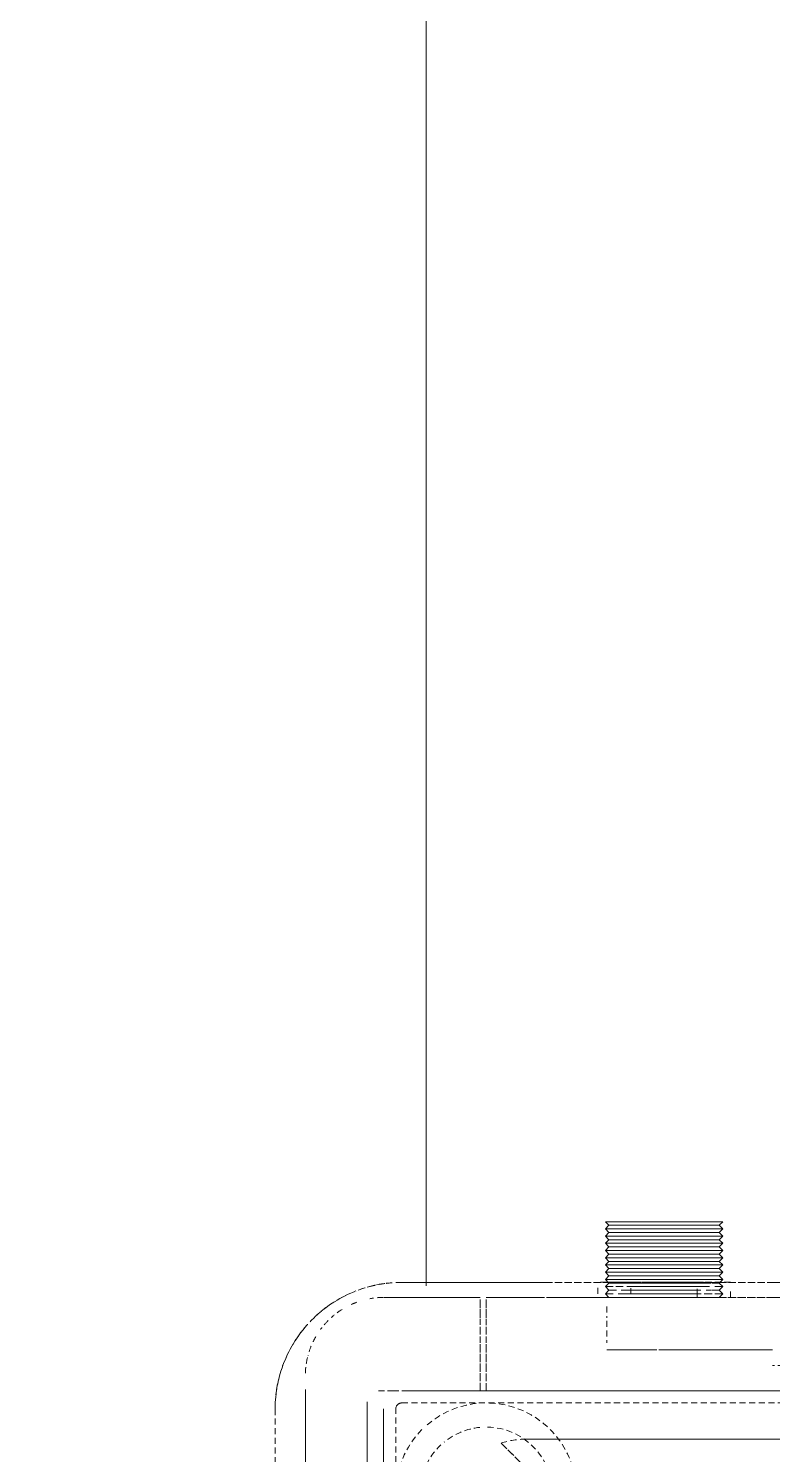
# Model space of a CAD drawing. Header units: millimetres. Extents: x -10915 to 62537, y -37640 to 44223.
# Drawn here: x 47036.6 to 47160, y 8825.9 to 9062.4 of the extents above; entities that cross this region are included whole.
import ezdxf

# ---------------------------------------------------------------- set-up
doc = ezdxf.new("R2010")
doc.units = ezdxf.units.MM
doc.linetypes.add('200_ШТРИХ_ш1п0_6_', pattern=[1.6, 1, -0.6])
doc.layers.add('Перекрытие штриховка', color=7, linetype='Continuous', lineweight=18)
doc.layers.add('Сантехника', color=7, linetype='Continuous', lineweight=18)

# ---------------------------------------------------------------- blocks, each defined once
blk = doc.blocks.new('Reece_Tap_Wolfen_Drinking-Fountain - 10 L_Stainless Steel-7189108-План полов 4-го этажа')
at = {"layer": 'Сантехника', "lineweight": 9}
for p, q in [((-100.23, 165.07), (-99.63, 164.47)), ((-90.5, 165.07), (-100.23, 165.07)), ((-99.63, 164.47), (-100.23, 163.87)), ((-100.23, 163.87), (-99.63, 163.27)), ((-90.5, 163.87), (-100.23, 163.87)), ((-99.63, 163.27), (-100.23, 162.68)), ((-90.5, 164.47), (-99.63, 164.47)), ((-90.5, 163.27), (-99.63, 163.27)), ((-98, 165.07), (-90.5, 165.07)), ((-90.5, 165.07), (-83, 165.07)), ((-80.77, 165.07), (-90.5, 165.07)), ((-81.37, 164.47), (-90.5, 164.47)), ((-80.77, 163.87), (-90.5, 163.87)), ((-81.37, 163.27), (-90.5, 163.27)), ((-81.37, 164.47), (-80.77, 165.07)), ((-80.77, 163.87), (-81.37, 164.47)), ((-81.37, 163.27), (-80.77, 163.87)), ((-80.77, 162.68), (-81.37, 163.27)), ((-100.23, 162.68), (-99.63, 162.08)), ((-90.5, 162.68), (-100.23, 162.68)), ((-99.63, 162.08), (-100.23, 161.48)), ((-100.23, 161.48), (-99.63, 160.88)), ((-90.5, 161.48), (-100.23, 161.48)), ((-99.63, 160.88), (-100.23, 160.28)), ((-90.5, 162.08), (-99.63, 162.08)), ((-90.5, 160.88), (-99.63, 160.88)), ((-80.77, 162.68), (-90.5, 162.68)), ((-81.37, 162.08), (-90.5, 162.08)), ((-80.77, 161.48), (-90.5, 161.48)), ((-81.37, 160.88), (-90.5, 160.88)), ((-81.37, 162.08), (-80.77, 162.68)), ((-80.77, 161.48), (-81.37, 162.08)), ((-81.37, 160.88), (-80.77, 161.48)), ((-80.77, 160.28), (-81.37, 160.88)), ((-100.23, 160.28), (-99.63, 159.68)), ((-90.5, 160.28), (-100.23, 160.28)), ((-99.63, 159.68), (-100.23, 159.08)), ((-100.23, 159.08), (-99.63, 158.49)), ((-90.5, 159.08), (-100.23, 159.08)), ((-99.63, 158.49), (-100.23, 157.89)), ((-90.5, 159.68), (-99.63, 159.68)), ((-90.5, 158.49), (-99.63, 158.49)), ((-80.77, 160.28), (-90.5, 160.28)), ((-81.37, 159.68), (-90.5, 159.68)), ((-80.77, 159.08), (-90.5, 159.08)), ((-81.37, 158.49), (-90.5, 158.49)), ((-81.37, 159.68), (-80.77, 160.28)), ((-80.77, 159.08), (-81.37, 159.68)), ((-81.37, 158.49), (-80.77, 159.08)), ((-80.77, 157.89), (-81.37, 158.49)), ((-100.23, 157.89), (-99.63, 157.29)), ((-90.5, 157.89), (-100.23, 157.89)), ((-99.63, 157.29), (-100.23, 156.69)), ((-100.23, 156.69), (-99.63, 156.09)), ((-90.5, 156.69), (-100.23, 156.69)), ((-90.5, 157.29), (-99.63, 157.29)), ((-80.77, 157.89), (-90.5, 157.89)), ((-81.37, 157.29), (-90.5, 157.29)), ((-80.77, 156.69), (-90.5, 156.69)), ((-81.37, 157.29), (-80.77, 157.89)), ((-80.77, 156.69), (-81.37, 157.29)), ((-81.37, 156.09), (-80.77, 156.69)), ((-99.63, 156.09), (-100.23, 155.49)), ((-100.23, 155.49), (-99.63, 154.89)), ((-90.5, 155.49), (-100.23, 155.49)), ((-90.5, 156.09), (-99.63, 156.09)), ((-81.37, 156.09), (-90.5, 156.09)), ((-80.77, 155.49), (-90.5, 155.49)), ((-80.77, 155.49), (-81.37, 156.09)), ((-81.37, 154.89), (-80.77, 155.49))]:
    blk.add_line(p, q, dxfattribs=at)
at = {"layer": 'Сантехника', "color": 251, "lineweight": 9, "true_color": 0x666666}
for p, q in [((-90.5, 165.07), (-97.53, 165.07)), ((-91.25, 163.87), (-97.53, 163.87)), ((-92.2, 164.47), (-97.42, 164.47)), ((-92.2, 163.27), (-97.42, 163.27)), ((-83.47, 165.07), (-90.5, 165.07)), ((-83.83, 164.47), (-90.5, 164.47)), ((-84.01, 163.87), (-90.5, 163.87)), ((-84.36, 163.27), (-90.5, 163.27)), ((-92.82, 162.68), (-97.53, 162.68)), ((-92.82, 161.48), (-97.53, 161.48)), ((-92.36, 162.08), (-97.42, 162.08)), ((-93.08, 160.88), (-97.42, 160.88)), ((-90.5, 161.48), (-92.73, 161.48)), ((-90.5, 162.08), (-92.2, 162.08)), ((-90.5, 160.88), (-92.2, 160.88)), ((-90.5, 162.68), (-91.99, 162.68)), ((-83.47, 162.68), (-90.5, 162.68)), ((-83.58, 162.08), (-90.5, 162.08)), ((-83.47, 161.48), (-90.5, 161.48)), ((-83.58, 160.88), (-90.5, 160.88)), ((-93.45, 160.28), (-97.53, 160.28)), ((-94.15, 159.08), (-97.53, 159.08)), ((-90.5, 159.68), (-97.42, 159.68)), ((-90.5, 158.49), (-97.42, 158.49)), ((-90.5, 160.28), (-92.82, 160.28)), ((-90.5, 159.08), (-92.82, 159.08)), ((-83.47, 160.28), (-90.5, 160.28)), ((-83.58, 159.68), (-90.5, 159.68)), ((-83.47, 159.08), (-90.5, 159.08)), ((-83.58, 158.49), (-90.5, 158.49)), ((-90.5, 157.89), (-97.53, 157.89)), ((-90.5, 156.69), (-97.53, 156.69)), ((-90.5, 157.29), (-97.42, 157.29)), ((-83.47, 157.89), (-90.5, 157.89)), ((-83.58, 157.29), (-90.5, 157.29)), ((-83.47, 156.69), (-90.5, 156.69)), ((-90.5, 155.49), (-97.53, 155.49)), ((-90.5, 156.09), (-97.42, 156.09)), ((-83.58, 156.09), (-90.5, 156.09)), ((-83.47, 155.49), (-90.5, 155.49))]:
    blk.add_line(p, q, dxfattribs=at)
at = {"layer": 'Сантехника', "linetype": '200_ШТРИХ_ш1п0_6_'}
for p, q in [((134, 155), (-134, 155)), ((-100.03, 155.05), (-101.5, 155.05)), ((-100.23, 155.05), (-98.93, 155.05)), ((-93.25, 155.05), (-96, 155.05)), ((-92.7, 155.05), (-88.3, 155.05)), ((-92.7, 155.05), (-88.3, 155.05)), ((-85, 155.05), (-87.75, 155.05)), ((-82.07, 155.05), (-80.77, 155.05)), ((-79.5, 155.05), (-80.98, 155.05)), ((-136.37, 137), (-134.51, 137)), ((-155, 134), (-155, -134))]:
    blk.add_line(p, q, dxfattribs=at)
at = {"layer": 'Сантехника', "color": 251, "linetype": '200_ШТРИХ_ш1п0_6_', "true_color": 0x666666}
for p, q in [((-110, 155), (-134, 155)), ((-110, 155), (-114, 155)), ((-110, 155), (-114, 155)), ((-110, 155), (110, 155)), ((110, 155), (-110, 155)), ((-95.26, 155.05), (-96, 155.05)), ((-85, 155.05), (-85.74, 155.05)), ((-121, 152.5), (-136.99, 152.5)), ((-121, 149.14), (-121, 152.17)), ((-120, 152.5), (-111.8, 152.5)), ((-120, 149.14), (-120, 152.15)), ((-121, 145), (-121, 148.94)), ((-120, 145), (-120, 148.93)), ((-121, 140.18), (-121, 144.77)), ((-120, 140.18), (-120, 144.75)), ((-121, 137), (-121, 139.93)), ((-120, 137), (-120, 139.91)), ((-149.99, 77.6), (-149.99, 137.24)), ((-139.73, 135.18), (-139.73, 77.53)), ((-137.85, 137), (-136.37, 137)), ((-134.51, 137), (-136.37, 137)), ((-134, 137), (-121, 137)), ((-120, 137), (-121, 137)), ((120, 137), (-120, 137)), ((-155, 134), (-155, 110)), ((-137, 134), (-137, 77.6)), ((-117.51, 128.34), (-113.17, 124)), ((-113.17, 124), (-117.51, 128.34)), ((91.41, 129), (-113.38, 129)), ((-113.38, 129), (91.41, 129))]:
    blk.add_line(p, q, dxfattribs=at)
at = {"layer": 'Сантехника', "color": 253, "linetype": '200_ШТРИХ_ш1п0_6_', "true_color": 0xa3a3a3}
for p, q in [((110, 155), (-110, 155)), ((-101.5, 154.08), (-101.5, 152.5)), ((-98.28, 155.05), (-100.03, 155.05)), ((-96, 155.05), (-100.03, 155.05)), ((-96, 154.04), (-96, 152.5)), ((-96, 154.04), (-96, 152.5)), ((-95.37, 155.05), (-90.5, 155.05)), ((-93.25, 155.05), (-95.26, 155.05)), ((-87.75, 155.05), (-93.25, 155.05)), ((-92.41, 155.05), (-90.5, 155.05)), ((-92.41, 155.05), (-90.5, 155.05)), ((-90.5, 155.05), (-85.64, 155.05)), ((-89.93, 155.05), (-89.4, 155.05)), ((-89.93, 155.05), (-89.4, 155.05)), ((-88.95, 155.05), (-88.3, 155.05)), ((-88.95, 155.05), (-88.3, 155.05)), ((-85.74, 155.05), (-87.75, 155.05)), ((-80.98, 155.05), (-85, 155.05)), ((-85, 152.5), (-85, 153.95)), ((-85, 152.5), (-85, 153.95)), ((-80.98, 155.05), (-82.72, 155.05)), ((-79.5, 152.5), (-79.5, 153.91)), ((-136.99, 152.5), (-121, 152.5)), ((-121, 152.17), (-121, 149.14)), ((-111.8, 152.5), (-120, 152.5)), ((-120, 152.5), (-111.8, 152.5)), ((-120, 152.15), (-120, 149.14)), ((-120, 152.15), (-120, 149.14)), ((-111.8, 152.5), (-110.33, 152.5)), ((-110, 152.5), (109.92, 152.5)), ((-121, 148.94), (-121, 145)), ((-120, 148.93), (-120, 145)), ((-120, 148.93), (-120, 145)), ((-121, 144.77), (-121, 140.18)), ((-120, 144.75), (-120, 140.18)), ((-120, 144.75), (-120, 140.18)), ((-121, 139.93), (-121, 137)), ((-120, 139.91), (-120, 137)), ((-120, 139.91), (-120, 137)), ((-49.8, 141.22), (-72.51, 141.22)), ((-49.8, 141.22), (-72.51, 141.22)), ((-149.99, 137.24), (-149.99, 100)), ((-139.73, 77.53), (-139.73, 135.18)), ((-134.51, 137), (-136.37, 137)), ((-136.37, 137), (-134.51, 137)), ((-121, 137), (-134, 137)), ((-134, 135), (134, 135)), ((-134, 135), (134, 135)), ((-121, 137), (-120, 137)), ((-120, 137), (120, 137)), ((120, 137), (-120, 137)), ((-137, 77.6), (-137, 134)), ((-135, -134), (-135, 134)), ((-135, -134), (-135, 134))]:
    blk.add_line(p, q, dxfattribs=at)
at = {"layer": 'Сантехника', "color": 253, "lineweight": 9, "true_color": 0xa3a3a3}
for p, q in [((-99.63, 154.89), (-100.23, 154.3)), ((-100.23, 154.3), (-99.63, 153.7)), ((-98.41, 154.89), (-99.63, 154.89)), ((-98.41, 154.89), (-99.63, 154.89)), ((-90.5, 154.89), (-96.7, 154.89)), ((-84.42, 154.89), (-90.5, 154.89)), ((-81.37, 154.89), (-82.59, 154.89)), ((-80.77, 154.3), (-81.37, 154.89)), ((-81.37, 153.7), (-80.77, 154.3)), ((-23.51, 155), (-72.51, 155)), ((-71.68, 155), (-72.51, 155)), ((-99.63, 153.7), (-100.23, 153.1)), ((-100.23, 153.1), (-99.63, 152.5)), ((-98.93, 153.1), (-100.23, 153.1)), ((-98.41, 153.7), (-99.63, 153.7)), ((-90.5, 153.1), (-96.65, 153.1)), ((-90.5, 153.7), (-96.58, 153.7)), ((-84.42, 153.7), (-90.5, 153.7)), ((-84.36, 153.1), (-90.5, 153.1)), ((-81.37, 153.7), (-82.59, 153.7)), ((-80.77, 153.1), (-82.07, 153.1)), ((-80.77, 153.1), (-81.37, 153.7)), ((-81.37, 152.5), (-80.77, 153.1))]:
    blk.add_line(p, q, dxfattribs=at)
at = {"layer": 'Сантехника', "color": 9, "lineweight": 9, "true_color": 0xc7c7c7}
for p, q in [((-98.93, 154.3), (-100.23, 154.3)), ((-97.42, 154.89), (-98.33, 154.89)), ((-96.7, 154.89), (-98.33, 154.89)), ((-90.5, 154.3), (-96.65, 154.3)), ((-90.5, 154.89), (-96.36, 154.89)), ((-84.42, 154.89), (-90.5, 154.89)), ((-84.36, 154.3), (-90.5, 154.3)), ((-82.76, 154.89), (-84.42, 154.89)), ((-80.77, 154.3), (-82.07, 154.3)), ((-98.41, 152.5), (-99.63, 152.5)), ((-96.65, 153.1), (-98.12, 153.1)), ((-96.58, 153.7), (-97.59, 153.7)), ((-90.5, 153.1), (-96.65, 153.1)), ((-90.5, 153.7), (-96.58, 153.7)), ((-90.5, 152.5), (-96.58, 152.5)), ((-96.31, 152.5), (-90.5, 152.5)), ((-96.31, 152.5), (-90.5, 152.5)), ((-90.5, 152.5), (-84.69, 152.5)), ((-90.5, 152.5), (-84.69, 152.5)), ((-84.42, 152.5), (-90.5, 152.5)), ((-84.36, 153.1), (-90.13, 153.1)), ((-84.42, 153.7), (-89.75, 153.7)), ((-82.49, 153.1), (-83.87, 153.1)), ((-82.67, 153.7), (-83.52, 153.7)), ((-82.67, 153.7), (-83.52, 153.7)), ((-82.49, 153.1), (-83.47, 153.1)), ((-81.37, 152.5), (-82.59, 152.5)), ((-72.51, 152.5), (-71.68, 152.5)), ((-72.51, 152.5), (-49.8, 152.5))]:
    blk.add_line(p, q, dxfattribs=at)
at = {"layer": 'Сантехника', "color": 254, "lineweight": 9, "true_color": 0xdddddd}
for p, q in [((-97.53, 154.3), (-98.51, 154.3)), ((-97.25, 154.3), (-98.51, 154.3)), ((-90.5, 154.3), (-96.65, 154.3)), ((-84.36, 154.3), (-89.38, 154.3)), ((-82.98, 154.3), (-84.36, 154.3)), ((-97.42, 152.5), (-98.33, 152.5)), ((-96.58, 152.5), (-98.33, 152.5)), ((-98, 152.5), (-97, 152.5)), ((-90.5, 152.5), (-96.58, 152.5)), ((-84.42, 152.5), (-90.5, 152.5)), ((-82.67, 152.5), (-84.42, 152.5)), ((-84.01, 152.5), (-83, 152.5)), ((-82.67, 152.5), (-83.58, 152.5))]:
    blk.add_line(p, q, dxfattribs=at)
at = {"layer": 'Сантехника', "color": 9, "linetype": '200_ШТРИХ_ш1п0_6_', "true_color": 0xc7c7c7}
for p, q in [((-97.05, 155.05), (-98.28, 155.05)), ((-97.38, 155.05), (-96.04, 155.05)), ((-95.37, 155.05), (-93.02, 155.05)), ((-93.02, 155.05), (-90.5, 155.05)), ((-92.7, 155.05), (-92.41, 155.05)), ((-92.7, 155.05), (-92.63, 155.05)), ((-92.63, 155.05), (-92.41, 155.05)), ((-90.5, 155.05), (-89.93, 155.05)), ((-90.5, 155.05), (-89.93, 155.05)), ((-90.5, 155.05), (-85.64, 155.05)), ((-89.4, 155.05), (-88.95, 155.05)), ((-89.4, 155.05), (-88.95, 155.05)), ((-84.96, 155.05), (-83.62, 155.05)), ((-82.72, 155.05), (-83.95, 155.05)), ((-111.8, 152.5), (-120, 152.5)), ((-120, 152.5), (-111.8, 152.5)), ((-120, 152.15), (-120, 149.14)), ((-120, 149.14), (-120, 152.15)), ((-110.33, 152.5), (-111.8, 152.5)), ((-111.8, 152.5), (-110.33, 152.5)), ((-98.28, 152.5), (-110, 152.5)), ((-110, 152.5), (-98.28, 152.5)), ((-101.5, 152.5), (-96, 152.5)), ((-98.93, 152.5), (-100.23, 152.5)), ((-96, 152.5), (-95.26, 152.5)), ((-90.5, 152.5), (-95.37, 152.5)), ((-95.26, 152.5), (-90.5, 152.5)), ((-92.63, 152.5), (-92.7, 152.5)), ((-90.5, 152.5), (-92.7, 152.5)), ((-90.5, 152.5), (-92.63, 152.5)), ((-90.5, 152.5), (-85, 152.5)), ((-88.3, 152.5), (-90.5, 152.5)), ((-88.3, 152.5), (-90.5, 152.5)), ((-85.64, 152.5), (-90.5, 152.5)), ((-85, 152.5), (-82.72, 152.5)), ((-72.51, 152.5), (-82.72, 152.5)), ((-82.72, 152.5), (-72.51, 152.5)), ((-82.72, 152.5), (-79.5, 152.5)), ((-80.77, 152.5), (-82.07, 152.5)), ((-72.51, 152.5), (-71.68, 152.5)), ((-72.51, 152.5), (-49.8, 152.5)), ((-100, 151), (-100, 149.14)), ((-120, 148.93), (-120, 145)), ((-120, 145), (-120, 148.93)), ((-100, 148.62), (-100, 145)), ((-120, 144.75), (-120, 140.18)), ((-120, 140.18), (-120, 144.75)), ((-92.74, 143.8), (-100, 143.8)), ((-72.51, 143.8), (-100, 143.8)), ((-90.37, 143.8), (-92.74, 143.8)), ((-90.37, 143.8), (-72.51, 143.8)), ((-120, 139.91), (-120, 137)), ((-120, 137), (-120, 139.91)), ((-121, 137), (-134, 137)), ((-134, 137), (-121, 137)), ((-120, 137), (120, 137)), ((120, 137), (-120, 137))]:
    blk.add_line(p, q, dxfattribs=at)
at = {"layer": 'Сантехника', "color": 254, "linetype": '200_ШТРИХ_ш1п0_6_', "true_color": 0xdddddd}
for p, q in [((-96, 154.04), (-96, 152.5)), ((-89.18, 155.05), (-91.93, 155.05)), ((-85, 153.95), (-85, 152.5)), ((-111.8, 152.5), (-120, 152.5)), ((-120, 152.15), (-120, 149.14)), ((-110.33, 152.5), (-111.8, 152.5)), ((-111.8, 152.5), (-110.33, 152.5)), ((-100, 152.5), (-110, 152.5)), ((-110, 152.5), (-100, 152.5)), ((-100, 152.5), (-98.28, 152.5)), ((-100, 152.5), (-98.72, 152.5)), ((-97, 152.5), (-98.28, 152.5)), ((-98.28, 152.5), (-97, 152.5)), ((-98.28, 152.5), (-97.05, 152.5)), ((-96.04, 152.5), (-97.38, 152.5)), ((-96, 152.5), (-95.26, 152.5)), ((-90.5, 152.5), (-95.37, 152.5)), ((-85.64, 152.5), (-90.5, 152.5)), ((-85.74, 152.5), (-85, 152.5)), ((-83.62, 152.5), (-84.96, 152.5)), ((-82.72, 152.5), (-84.01, 152.5)), ((-84.01, 152.5), (-82.72, 152.5)), ((-83.95, 152.5), (-82.72, 152.5)), ((-82.72, 152.5), (-72.51, 152.5)), ((-72.51, 152.5), (-82.72, 152.5)), ((-100, 151), (-100, 149.14)), ((-120, 148.93), (-120, 145)), ((-100, 148.62), (-100, 145)), ((-120, 144.75), (-120, 140.18)), ((-90.37, 143.8), (-100, 143.8)), ((-72.51, 143.8), (-100, 143.8)), ((-90.37, 143.8), (-72.51, 143.8)), ((-120, 139.91), (-120, 137)), ((120, 137), (-120, 137))]:
    blk.add_line(p, q, dxfattribs=at)
at = {"layer": 'Сантехника', "color": 254, "linetype": '200_ШТРИХ_ш1п0_6_', "true_color": 0xeaeaea}
for p, q in [((-110.33, 152.5), (-111.8, 152.5)), ((-100, 152.5), (-110, 152.5)), ((-100, 152.5), (-98.28, 152.5)), ((-100, 152.5), (-98.72, 152.5)), ((-98.32, 152.5), (-97.02, 152.5)), ((-98.28, 152.5), (-97, 152.5)), ((-85.64, 152.5), (-95.37, 152.5)), ((-95.37, 152.5), (-85.64, 152.5)), ((-95.26, 152.5), (-93.25, 152.5)), ((-91.07, 152.5), (-92.7, 152.5)), ((-91.6, 152.5), (-92.7, 152.5)), ((-91.93, 152.5), (-89.08, 152.5)), ((-91.07, 152.5), (-91.6, 152.5)), ((-89.93, 152.5), (-90.5, 152.5)), ((-88.6, 152.5), (-90.5, 152.5)), ((-88.95, 152.5), (-89.93, 152.5)), ((-88.6, 152.5), (-88.95, 152.5)), ((-87.75, 152.5), (-85.74, 152.5)), ((-84.01, 152.5), (-82.72, 152.5)), ((-82.72, 152.5), (-84.01, 152.5)), ((-82.72, 152.5), (-72.51, 152.5)), ((-72.51, 152.5), (-82.72, 152.5)), ((-100, 151), (-100, 149.14)), ((-100, 148.62), (-100, 145)), ((-97.02, 143.8), (-100, 143.8)), ((-72.51, 143.8), (-100, 143.8)), ((-90.37, 143.8), (-97.02, 143.8)), ((-90.37, 143.8), (-72.51, 143.8)), ((-120, 137), (120, 137)), ((-120, 137), (120, 137))]:
    blk.add_line(p, q, dxfattribs=at)
at = {"layer": 'Сантехника', "color": 7, "linetype": '200_ШТРИХ_ш1п0_6_', "true_color": 0xfdfdfd}
for p, q in [((-98.28, 152.5), (-100, 152.5)), ((-100, 152.5), (-98.28, 152.5)), ((-98.28, 152.5), (-100, 152.5)), ((-100, 152.5), (-98.28, 152.5)), ((-100, 152.5), (-98.72, 152.5)), ((-100, 152.5), (-98.28, 152.5)), ((-100, 152.5), (-98.72, 152.5)), ((-100, 152.5), (-98.28, 152.5)), ((-100, 152.5), (-98.72, 152.5)), ((-100, 152.5), (-98.28, 152.5)), ((-100, 152.5), (-98.72, 152.5)), ((-100, 152.5), (-98.28, 152.5)), ((-100, 152.5), (-98.72, 152.5)), ((-100, 152.5), (-98.28, 152.5)), ((-100, 152.5), (-98.72, 152.5)), ((-100, 152.5), (-98.28, 152.5)), ((-100, 152.5), (-98.72, 152.5)), ((-100, 152.5), (-98.28, 152.5)), ((-100, 152.5), (-98.72, 152.5)), ((-100, 152.5), (-98.28, 152.5)), ((-100, 152.5), (-98.72, 152.5)), ((-100, 152.5), (-98.28, 152.5)), ((-100, 152.5), (-98.72, 152.5)), ((-100, 152.5), (-98.28, 152.5)), ((-100, 152.5), (-98.72, 152.5)), ((-100, 152.5), (-98.28, 152.5)), ((-100, 152.5), (-98.72, 152.5)), ((-100, 152.5), (-98.28, 152.5)), ((-100, 152.5), (-98.72, 152.5)), ((-100, 152.5), (-98.28, 152.5)), ((-100, 152.5), (-98.72, 152.5)), ((-100, 152.5), (-98.28, 152.5)), ((-100, 152.5), (-98.72, 152.5)), ((-100, 152.5), (-98.28, 152.5)), ((-100, 152.5), (-98.72, 152.5)), ((-100, 152.5), (-98.28, 152.5)), ((-100, 152.5), (-98.72, 152.5)), ((-100, 152.5), (-98.28, 152.5)), ((-100, 152.5), (-98.72, 152.5)), ((-98.32, 152.5), (-97.02, 152.5)), ((-98.32, 152.5), (-97.02, 152.5)), ((-98.32, 152.5), (-97.02, 152.5)), ((-98.32, 152.5), (-97.02, 152.5)), ((-98.32, 152.5), (-97.02, 152.5)), ((-98.32, 152.5), (-97.02, 152.5)), ((-98.32, 152.5), (-97.02, 152.5)), ((-98.32, 152.5), (-97.02, 152.5)), ((-98.32, 152.5), (-97.02, 152.5)), ((-98.32, 152.5), (-97.02, 152.5)), ((-98.32, 152.5), (-97.02, 152.5)), ((-98.32, 152.5), (-97.02, 152.5)), ((-98.32, 152.5), (-97.02, 152.5)), ((-98.32, 152.5), (-97.02, 152.5)), ((-98.32, 152.5), (-97.02, 152.5)), ((-98.32, 152.5), (-97.02, 152.5)), ((-98.32, 152.5), (-97.02, 152.5)), ((-98.32, 152.5), (-97.02, 152.5)), ((-98.32, 152.5), (-97.02, 152.5)), ((-97, 152.5), (-98.28, 152.5)), ((-98.28, 152.5), (-97, 152.5)), ((-97, 152.5), (-98.28, 152.5)), ((-98.28, 152.5), (-97, 152.5)), ((-98.28, 152.5), (-97, 152.5)), ((-98.28, 152.5), (-97, 152.5)), ((-98.28, 152.5), (-97, 152.5)), ((-98.28, 152.5), (-97, 152.5)), ((-98.28, 152.5), (-97, 152.5)), ((-98.28, 152.5), (-97, 152.5)), ((-98.28, 152.5), (-97, 152.5)), ((-98.28, 152.5), (-97, 152.5)), ((-98.28, 152.5), (-97, 152.5)), ((-98.28, 152.5), (-97, 152.5)), ((-98.28, 152.5), (-97, 152.5)), ((-98.28, 152.5), (-97, 152.5)), ((-98.28, 152.5), (-97, 152.5)), ((-98.28, 152.5), (-97, 152.5)), ((-98.28, 152.5), (-97, 152.5)), ((-98.28, 152.5), (-97, 152.5)), ((-98.28, 152.5), (-97, 152.5)), ((-98.28, 152.5), (-97, 152.5)), ((-85.64, 152.5), (-95.37, 152.5)), ((-95.37, 152.5), (-85.64, 152.5)), ((-85.64, 152.5), (-95.37, 152.5)), ((-95.37, 152.5), (-85.64, 152.5)), ((-95.37, 152.5), (-85.64, 152.5)), ((-95.37, 152.5), (-85.64, 152.5)), ((-95.37, 152.5), (-85.64, 152.5)), ((-95.37, 152.5), (-85.64, 152.5)), ((-95.37, 152.5), (-85.64, 152.5)), ((-95.37, 152.5), (-85.64, 152.5)), ((-95.37, 152.5), (-85.64, 152.5)), ((-95.37, 152.5), (-85.64, 152.5)), ((-95.37, 152.5), (-85.64, 152.5)), ((-95.37, 152.5), (-85.64, 152.5)), ((-95.37, 152.5), (-85.64, 152.5)), ((-95.37, 152.5), (-85.64, 152.5)), ((-95.37, 152.5), (-85.64, 152.5)), ((-95.37, 152.5), (-85.64, 152.5)), ((-95.37, 152.5), (-85.64, 152.5)), ((-95.37, 152.5), (-85.64, 152.5)), ((-95.37, 152.5), (-85.64, 152.5)), ((-95.37, 152.5), (-85.64, 152.5)), ((-95.37, 152.5), (-85.64, 152.5)), ((-95, 152.5), (-93.03, 152.5)), ((-95, 152.5), (-93.03, 152.5)), ((-95, 152.5), (-93.03, 152.5)), ((-95, 152.5), (-93.03, 152.5)), ((-95, 152.5), (-93.03, 152.5)), ((-95, 152.5), (-93.03, 152.5)), ((-95, 152.5), (-93.03, 152.5)), ((-95, 152.5), (-93.03, 152.5)), ((-95, 152.5), (-93.03, 152.5)), ((-95, 152.5), (-93.03, 152.5)), ((-95, 152.5), (-93.03, 152.5)), ((-95, 152.5), (-93.03, 152.5)), ((-95, 152.5), (-93.03, 152.5)), ((-95, 152.5), (-93.03, 152.5)), ((-95, 152.5), (-93.03, 152.5)), ((-95, 152.5), (-93.03, 152.5)), ((-95, 152.5), (-93.03, 152.5)), ((-95, 152.5), (-93.03, 152.5)), ((-95, 152.5), (-93.03, 152.5)), ((-95, 152.5), (-93.03, 152.5)), ((-92.74, 152.5), (-90.5, 152.5)), ((-92.74, 152.5), (-90.5, 152.5)), ((-92.74, 152.5), (-90.5, 152.5)), ((-92.74, 152.5), (-90.5, 152.5)), ((-92.74, 152.5), (-90.5, 152.5)), ((-92.74, 152.5), (-90.5, 152.5)), ((-92.74, 152.5), (-90.5, 152.5)), ((-92.74, 152.5), (-90.5, 152.5)), ((-92.74, 152.5), (-90.5, 152.5)), ((-92.74, 152.5), (-90.5, 152.5)), ((-92.74, 152.5), (-90.5, 152.5)), ((-92.74, 152.5), (-90.5, 152.5)), ((-92.74, 152.5), (-90.5, 152.5)), ((-92.74, 152.5), (-90.5, 152.5)), ((-92.74, 152.5), (-90.5, 152.5)), ((-92.74, 152.5), (-90.5, 152.5)), ((-92.74, 152.5), (-90.5, 152.5)), ((-92.74, 152.5), (-90.5, 152.5)), ((-92.74, 152.5), (-90.5, 152.5)), ((-92.74, 152.5), (-90.5, 152.5)), ((-85.64, 152.5), (-90.37, 152.5)), ((-85.64, 152.5), (-90.37, 152.5)), ((-85.64, 152.5), (-90.37, 152.5)), ((-85.64, 152.5), (-90.37, 152.5)), ((-85.64, 152.5), (-90.37, 152.5)), ((-85.64, 152.5), (-90.37, 152.5)), ((-85.64, 152.5), (-90.37, 152.5)), ((-85.64, 152.5), (-90.37, 152.5)), ((-85.64, 152.5), (-90.37, 152.5)), ((-85.64, 152.5), (-90.37, 152.5)), ((-85.64, 152.5), (-90.37, 152.5)), ((-85.64, 152.5), (-90.37, 152.5)), ((-85.64, 152.5), (-90.37, 152.5)), ((-85.64, 152.5), (-90.37, 152.5)), ((-85.64, 152.5), (-90.37, 152.5)), ((-85.64, 152.5), (-90.37, 152.5)), ((-85.64, 152.5), (-90.37, 152.5)), ((-85.64, 152.5), (-90.37, 152.5)), ((-85.64, 152.5), (-90.37, 152.5)), ((-85.64, 152.5), (-90.37, 152.5)), ((-82.72, 152.5), (-84.01, 152.5)), ((-84.01, 152.5), (-82.72, 152.5)), ((-82.72, 152.5), (-84.01, 152.5)), ((-84.01, 152.5), (-82.72, 152.5)), ((-82.72, 152.5), (-84.01, 152.5)), ((-84.01, 152.5), (-82.72, 152.5)), ((-82.72, 152.5), (-84.01, 152.5)), ((-84.01, 152.5), (-82.72, 152.5)), ((-82.72, 152.5), (-84.01, 152.5)), ((-84.01, 152.5), (-82.72, 152.5)), ((-82.72, 152.5), (-84.01, 152.5)), ((-84.01, 152.5), (-82.72, 152.5)), ((-82.72, 152.5), (-84.01, 152.5)), ((-84.01, 152.5), (-82.72, 152.5)), ((-82.72, 152.5), (-84.01, 152.5)), ((-84.01, 152.5), (-82.72, 152.5)), ((-82.72, 152.5), (-84.01, 152.5)), ((-84.01, 152.5), (-82.72, 152.5)), ((-82.72, 152.5), (-84.01, 152.5)), ((-84.01, 152.5), (-82.72, 152.5)), ((-82.72, 152.5), (-84.01, 152.5)), ((-84.01, 152.5), (-82.72, 152.5)), ((-82.72, 152.5), (-84.01, 152.5)), ((-84.01, 152.5), (-82.72, 152.5)), ((-82.72, 152.5), (-84.01, 152.5)), ((-84.01, 152.5), (-82.72, 152.5)), ((-82.72, 152.5), (-84.01, 152.5)), ((-84.01, 152.5), (-82.72, 152.5)), ((-82.72, 152.5), (-84.01, 152.5)), ((-84.01, 152.5), (-82.72, 152.5)), ((-82.72, 152.5), (-84.01, 152.5)), ((-84.01, 152.5), (-82.72, 152.5)), ((-82.72, 152.5), (-84.01, 152.5)), ((-84.01, 152.5), (-82.72, 152.5)), ((-82.72, 152.5), (-84.01, 152.5)), ((-84.01, 152.5), (-82.72, 152.5)), ((-82.72, 152.5), (-84.01, 152.5)), ((-84.01, 152.5), (-82.72, 152.5)), ((-82.72, 152.5), (-84.01, 152.5)), ((-84.01, 152.5), (-82.72, 152.5)), ((-82.72, 152.5), (-84.01, 152.5)), ((-72.51, 152.5), (-82.72, 152.5)), ((-82.72, 152.5), (-72.51, 152.5)), ((-72.51, 152.5), (-82.72, 152.5)), ((-82.72, 152.5), (-72.51, 152.5)), ((-72.51, 152.5), (-82.72, 152.5)), ((-82.72, 152.5), (-72.51, 152.5)), ((-72.51, 152.5), (-82.72, 152.5)), ((-82.72, 152.5), (-72.51, 152.5)), ((-72.51, 152.5), (-82.72, 152.5)), ((-82.72, 152.5), (-72.51, 152.5)), ((-72.51, 152.5), (-82.72, 152.5)), ((-82.72, 152.5), (-72.51, 152.5)), ((-72.51, 152.5), (-82.72, 152.5)), ((-82.72, 152.5), (-72.51, 152.5)), ((-72.51, 152.5), (-82.72, 152.5)), ((-82.72, 152.5), (-72.51, 152.5)), ((-72.51, 152.5), (-82.72, 152.5)), ((-82.72, 152.5), (-72.51, 152.5)), ((-72.51, 152.5), (-82.72, 152.5)), ((-82.72, 152.5), (-72.51, 152.5)), ((-72.51, 152.5), (-82.72, 152.5)), ((-82.72, 152.5), (-72.51, 152.5)), ((-72.51, 152.5), (-82.72, 152.5)), ((-82.72, 152.5), (-72.51, 152.5)), ((-72.51, 152.5), (-82.72, 152.5)), ((-82.72, 152.5), (-72.51, 152.5)), ((-72.51, 152.5), (-82.72, 152.5)), ((-82.72, 152.5), (-72.51, 152.5)), ((-72.51, 152.5), (-82.72, 152.5)), ((-82.72, 152.5), (-72.51, 152.5)), ((-72.51, 152.5), (-82.72, 152.5)), ((-82.72, 152.5), (-72.51, 152.5)), ((-72.51, 152.5), (-82.72, 152.5)), ((-82.72, 152.5), (-72.51, 152.5)), ((-72.51, 152.5), (-82.72, 152.5)), ((-82.72, 152.5), (-72.51, 152.5)), ((-72.51, 152.5), (-82.72, 152.5)), ((-82.72, 152.5), (-72.51, 152.5)), ((-72.51, 152.5), (-82.72, 152.5)), ((-100, 151), (-100, 149.14)), ((-100, 151), (-100, 149.14)), ((-100, 151), (-100, 149.14)), ((-100, 151), (-100, 149.14)), ((-100, 151), (-100, 149.14)), ((-100, 151), (-100, 149.14)), ((-100, 151), (-100, 149.14)), ((-100, 151), (-100, 149.14)), ((-100, 151), (-100, 149.14)), ((-100, 151), (-100, 149.14)), ((-100, 151), (-100, 149.14)), ((-100, 151), (-100, 149.14)), ((-100, 151), (-100, 149.14)), ((-100, 151), (-100, 149.14)), ((-100, 151), (-100, 149.14)), ((-100, 151), (-100, 149.14)), ((-100, 151), (-100, 149.14)), ((-100, 148.62), (-100, 145)), ((-100, 148.62), (-100, 145)), ((-100, 148.62), (-100, 145)), ((-100, 148.62), (-100, 145)), ((-100, 148.62), (-100, 145)), ((-100, 148.62), (-100, 145)), ((-100, 148.62), (-100, 145)), ((-100, 148.62), (-100, 145)), ((-100, 148.62), (-100, 145)), ((-100, 148.62), (-100, 145)), ((-100, 148.62), (-100, 145)), ((-100, 148.62), (-100, 145)), ((-100, 148.62), (-100, 145)), ((-100, 148.62), (-100, 145)), ((-100, 148.62), (-100, 145)), ((-100, 148.62), (-100, 145)), ((-100, 148.62), (-100, 145)), ((-90.37, 143.8), (-100, 143.8)), ((-72.51, 143.8), (-100, 143.8)), ((-90.37, 143.8), (-100, 143.8)), ((-72.51, 143.8), (-100, 143.8)), ((-92.74, 143.8), (-100, 143.8)), ((-72.51, 143.8), (-100, 143.8)), ((-92.74, 143.8), (-100, 143.8)), ((-72.51, 143.8), (-100, 143.8)), ((-90.37, 143.8), (-100, 143.8)), ((-72.51, 143.8), (-100, 143.8)), ((-90.37, 143.8), (-100, 143.8)), ((-72.51, 143.8), (-100, 143.8)), ((-90.37, 143.8), (-100, 143.8)), ((-72.51, 143.8), (-100, 143.8)), ((-97.02, 143.8), (-100, 143.8)), ((-72.51, 143.8), (-100, 143.8)), ((-90.37, 143.8), (-100, 143.8)), ((-72.51, 143.8), (-100, 143.8)), ((-90.37, 143.8), (-100, 143.8)), ((-72.51, 143.8), (-100, 143.8)), ((-90.37, 143.8), (-100, 143.8)), ((-72.51, 143.8), (-100, 143.8)), ((-90.37, 143.8), (-100, 143.8)), ((-72.51, 143.8), (-100, 143.8)), ((-98.72, 143.8), (-100, 143.8)), ((-72.51, 143.8), (-100, 143.8)), ((-90.37, 143.8), (-100, 143.8)), ((-72.51, 143.8), (-100, 143.8)), ((-98.72, 143.8), (-100, 143.8)), ((-72.51, 143.8), (-100, 143.8)), ((-92.74, 143.8), (-100, 143.8)), ((-72.51, 143.8), (-100, 143.8)), ((-90.37, 143.8), (-100, 143.8)), ((-72.51, 143.8), (-100, 143.8)), ((-92.74, 143.8), (-98.72, 143.8)), ((-92.74, 143.8), (-98.72, 143.8)), ((-90.37, 143.8), (-97.02, 143.8)), ((-90.37, 143.8), (-92.74, 143.8)), ((-90.37, 143.8), (-92.74, 143.8)), ((-90.37, 143.8), (-92.74, 143.8)), ((-90.37, 143.8), (-92.74, 143.8)), ((-90.37, 143.8), (-92.74, 143.8)), ((-90.37, 143.8), (-72.51, 143.8)), ((-90.37, 143.8), (-72.51, 143.8)), ((-90.37, 143.8), (-72.51, 143.8)), ((-90.37, 143.8), (-72.51, 143.8)), ((-90.37, 143.8), (-72.51, 143.8)), ((-90.37, 143.8), (-72.51, 143.8)), ((-90.37, 143.8), (-72.51, 143.8)), ((-90.37, 143.8), (-72.51, 143.8)), ((-90.37, 143.8), (-72.51, 143.8)), ((-90.37, 143.8), (-72.51, 143.8)), ((-90.37, 143.8), (-72.51, 143.8)), ((-90.37, 143.8), (-72.51, 143.8)), ((-90.37, 143.8), (-72.51, 143.8)), ((-90.37, 143.8), (-72.51, 143.8)), ((-90.37, 143.8), (-72.51, 143.8)), ((-90.37, 143.8), (-72.51, 143.8)), ((-90.37, 143.8), (-72.51, 143.8))]:
    blk.add_line(p, q, dxfattribs=at)
at = {"layer": 'Сантехника', "color": 7, "linetype": '200_ШТРИХ_ш1п0_6_', "true_color": 0xfcfcfc}
for p, q in [((-100, 152.5), (-98.28, 152.5)), ((-100, 152.5), (-98.72, 152.5)), ((-98.32, 152.5), (-97.02, 152.5)), ((-98.28, 152.5), (-97, 152.5)), ((-95.37, 152.5), (-85.64, 152.5)), ((-95, 152.5), (-93.03, 152.5)), ((-92.74, 152.5), (-90.5, 152.5)), ((-85.64, 152.5), (-90.37, 152.5)), ((-84.01, 152.5), (-82.72, 152.5)), ((-82.72, 152.5), (-84.01, 152.5)), ((-82.72, 152.5), (-72.51, 152.5)), ((-72.51, 152.5), (-82.72, 152.5)), ((-100, 151), (-100, 149.14)), ((-100, 148.62), (-100, 145)), ((-97.02, 143.8), (-100, 143.8)), ((-72.51, 143.8), (-100, 143.8)), ((-92.74, 143.8), (-97.02, 143.8)), ((-90.37, 143.8), (-92.74, 143.8)), ((-90.37, 143.8), (-72.51, 143.8))]:
    blk.add_line(p, q, dxfattribs=at)
at = {"layer": 'Сантехника', "color": 7, "linetype": '200_ШТРИХ_ш1п0_6_', "true_color": 0xfafafa}
for p, q in [((-100, 152.5), (-98.28, 152.5)), ((-100, 152.5), (-98.72, 152.5)), ((-98.32, 152.5), (-97.02, 152.5)), ((-98.28, 152.5), (-97, 152.5)), ((-95.37, 152.5), (-85.64, 152.5)), ((-95, 152.5), (-93.03, 152.5)), ((-92.74, 152.5), (-90.5, 152.5)), ((-85.64, 152.5), (-90.37, 152.5)), ((-84.01, 152.5), (-82.72, 152.5)), ((-82.72, 152.5), (-84.01, 152.5)), ((-82.72, 152.5), (-72.51, 152.5)), ((-72.51, 152.5), (-82.72, 152.5)), ((-100, 151), (-100, 149.14)), ((-100, 148.62), (-100, 145)), ((-95, 143.8), (-100, 143.8)), ((-72.51, 143.8), (-100, 143.8)), ((-92.74, 143.8), (-95, 143.8)), ((-90.37, 143.8), (-92.74, 143.8)), ((-90.37, 143.8), (-72.51, 143.8))]:
    blk.add_line(p, q, dxfattribs=at)
at = {"layer": 'Сантехника', "color": 7, "linetype": '200_ШТРИХ_ш1п0_6_', "true_color": 0xf7f7f7}
for p, q in [((-100, 152.5), (-98.28, 152.5)), ((-100, 152.5), (-98.72, 152.5)), ((-98.32, 152.5), (-97.02, 152.5)), ((-98.28, 152.5), (-97, 152.5)), ((-95.37, 152.5), (-85.64, 152.5)), ((-95, 152.5), (-93.03, 152.5)), ((-92.74, 152.5), (-90.5, 152.5)), ((-85.64, 152.5), (-90.37, 152.5)), ((-84.01, 152.5), (-82.72, 152.5)), ((-82.72, 152.5), (-84.01, 152.5)), ((-82.72, 152.5), (-72.51, 152.5)), ((-72.51, 152.5), (-82.72, 152.5)), ((-100, 151), (-100, 149.14)), ((-100, 148.62), (-100, 145)), ((-90.37, 143.8), (-100, 143.8)), ((-72.51, 143.8), (-100, 143.8)), ((-90.37, 143.8), (-72.51, 143.8))]:
    blk.add_line(p, q, dxfattribs=at)
at = {"layer": 'Сантехника', "color": 7, "linetype": '200_ШТРИХ_ш1п0_6_', "true_color": 0xf2f2f2}
for p, q in [((-100, 152.5), (-98.28, 152.5)), ((-100, 152.5), (-98.72, 152.5)), ((-98.32, 152.5), (-97.02, 152.5)), ((-98.28, 152.5), (-97, 152.5)), ((-95.37, 152.5), (-85.64, 152.5)), ((-95, 152.5), (-93.03, 152.5)), ((-92.74, 152.5), (-90.5, 152.5)), ((-90.5, 152.5), (-91.07, 152.5)), ((-90.5, 152.5), (-91.07, 152.5)), ((-85.64, 152.5), (-90.37, 152.5)), ((-88.3, 152.5), (-88.6, 152.5)), ((-88.3, 152.5), (-88.6, 152.5)), ((-84.01, 152.5), (-82.72, 152.5)), ((-82.72, 152.5), (-84.01, 152.5)), ((-82.72, 152.5), (-72.51, 152.5)), ((-72.51, 152.5), (-82.72, 152.5)), ((-100, 151), (-100, 149.14)), ((-100, 148.62), (-100, 145)), ((-97.02, 143.8), (-100, 143.8)), ((-72.51, 143.8), (-100, 143.8)), ((-95, 143.8), (-97.02, 143.8)), ((-92.74, 143.8), (-95, 143.8)), ((-90.37, 143.8), (-92.74, 143.8)), ((-90.37, 143.8), (-72.51, 143.8))]:
    blk.add_line(p, q, dxfattribs=at)
at = {"layer": 'Сантехника', "linetype": '200_ШТРИХ_ш1п0_6_', "flags": 128}
blk.add_lwpolyline([(-134, 155), (-134.84, 154.98), (-135.68, 154.93), (-136.51, 154.85), (-137.35, 154.73), (-138.17, 154.58), (-138.99, 154.4), (-139.8, 154.18), (-140.61, 153.93), (-141.4, 153.65), (-142.18, 153.34), (-142.94, 153), (-143.7, 152.63), (-144.43, 152.22), (-145.15, 151.79), (-145.86, 151.33), (-146.54, 150.84), (-147.2, 150.33), (-147.85, 149.79), (-148.47, 149.22), (-149.06, 148.63), (-149.64, 148.02), (-150.19, 147.38), (-150.71, 146.72), (-151.2, 146.04), (-151.67, 145.35), (-152.11, 144.63), (-152.52, 143.9), (-152.9, 143.15), (-153.25, 142.39), (-153.57, 141.61), (-153.86, 140.82), (-154.12, 140.02), (-154.34, 139.21), (-154.54, 138.39), (-154.69, 137.57), (-154.82, 136.74), (-154.91, 135.9), (-154.97, 135.07), (-155, 134.23), (-155, 134)], dxfattribs=at)
at = {"layer": 'Сантехника', "linetype": '200_ШТРИХ_ш1п0_6_'}
for centre, radius, start, end in [((-134, 134), 21, 102.5039, 111.3737), ((-134, 134), 21, 90, 97.6172), ((-134, 134), 21, 113.6771, 135.815), ((-136.99, 139.5), 13, 122.0346, 132.0601), ((-134, 134), 21, 140.284, 180)]:
    blk.add_arc(centre, radius, start, end, dxfattribs=at)
at = {"layer": 'Сантехника', "color": 251, "linetype": '200_ШТРИХ_ш1п0_6_', "true_color": 0x666666}
for centre, radius, start, end in [((-134, 134), 21, 97.6172, 102.5039), ((-136.99, 139.5), 13, 110.1504, 116.4976), ((-136.99, 139.5), 13, 90.3821, 100.2872), ((-136.99, 139.5), 13, 122.0346, 132.0601), ((-136.99, 139.5), 13, 135, 143.7165), ((-136.99, 139.5), 13, 157.6769, 165), ((-136.99, 139.5), 13, 150, 155.4111), ((-136.99, 139.5), 13, 166.5388, 180), ((-134, 134), 1, 90, 180), ((-134, 134), 1, 105, 165), ((-113.38, 115.75), 13.25, 90, 108.1849), ((-113.38, 115.75), 13.25, 90, 108.1849)]:
    blk.add_arc(centre, radius, start, end, dxfattribs=at)
at = {"layer": 'Сантехника', "color": 253, "linetype": '200_ШТРИХ_ш1п0_6_', "true_color": 0xa3a3a3}
for centre, radius, start, end in [((-136.99, 139.5), 13, 110.1504, 116.4976), ((-136.99, 139.5), 13, 90.3821, 100.2872), ((-136.99, 139.5), 13, 135, 143.7165), ((-136.99, 139.5), 13, 157.6769, 165), ((-136.99, 139.5), 13, 150, 155.4111), ((-136.99, 139.5), 13, 166.5388, 180), ((-134, 134), 1, 90, 105), ((-120, 120), 15, 96.2602, 130.776), ((-120, 120), 15, 10.7048, 90), ((-134, 134), 1, 165, 180), ((-120, 120), 15, 135.1953, 180), ((-120, 120), 11, 95.4545, 129.2434), ((-120, 120), 11, 25.1935, 90), ((-120, 120), 11, 132.9779, 180)]:
    blk.add_arc(centre, radius, start, end, dxfattribs=at)

msp = doc.modelspace()

# ---------------------------------------------------------------- hatches: boundary and pattern name
at = {"layer": 'Перекрытие штриховка', "lineweight": 9, "true_color": 0x787878}
h = msp.add_hatch(dxfattribs=at)
h.set_pattern_fill('FP_18', color=8, style=0, pattern_type=2)
h.set_pattern_definition([(0, (9602.2, 36211.3), (0, 500), []), (90, (9602.2, 36211.3), (-500, 3e-14), [])])
h.paths.add_polyline_path([(47086.468, 8849.26), (47087.212, 8848.811), (47087.212, 8849.482)])
h.paths.add_polyline_path([(47382.331, 8845.461), (47381.412, 8844.172), (47382.639, 8844.429), (47382.553, 8844.717)])
h.paths.add_polyline_path([(48911.614, 9646.429), (48913.614, 9644.429), (48913.614, 9646.429)])
h.paths.add_polyline_path([(24278.876, 12574.426), (24278.876, 12575.226), (24278.865, 12574.434)])
h.paths.add_polyline_path([(31985.904, 8790.238), (31983.904, 8788.238), (31985.904, 8788.238)])
h.paths.add_polyline_path([(44748.18, 8627.057), (47077.5, 8627.057), (47078.181, 8833.429), (47083.106, 8846.996), (47092.141, 8852.197), (47093.31, 8852.51), (47095.821, 8853.714), (47135.503, 8854.475), (47135.503, 8864.499), (47148.494, 8864.499), (47148.494, 8854.475), (47366.5, 8853.747), (47380.753, 8847.805), (47385.581, 8841.333), (47385.581, 8838.619), (47386.771, 8837.322), (47387.5, 8771.831), (47388.635, 8627.057), (47394.5, 8627.212), (47394.5, 8979.429), (47410.5, 8979.429), (47410.5, 9518.429), (47402.5, 9518.429), (47402.5, 9528.429), (47410.5, 9528.429), (47410.5, 9634.429), (47408.5, 9634.429), (47408.5, 9646.429), (48883.614, 9646.429), (48883.614, 9770), (48893.614, 9770), (48893.614, 9646.429), (48911.614, 9646.429), (48911.614, 9770), (48923.614, 9770), (48923.614, 9879.641), (48471.614, 10662.528), (48479.409, 10667.028), (48474.409, 10675.688), (48519.442, 10701.688), (48514.442, 10710.348), (48522.236, 10714.848), (48923.614, 10019.641), (48923.614, 10920.359), (48842.236, 10779.408), (48834.442, 10783.908), (48829.442, 10775.248), (48784.409, 10801.248), (48779.409, 10792.587), (48771.614, 10797.087), (48923.614, 11060.359), (48923.614, 11170), (48911.614, 11170), (48911.614, 12109.937), (48893.614, 12109.937), (48893.614, 11170), (48883.614, 11170), (48883.614, 12081.937), (48373.189, 12081.937), (48373.189, 12091.937), (48883.614, 12091.937), (48883.614, 12109.937), (48373.189, 12109.937), (48373.189, 12613.937), (48548.684, 12613.937), (48548.556, 12616.937), (48373.189, 12616.937), (48373.189, 12626.937), (48548.822, 12626.937), (48550.822, 12814.342), (46168.189, 12814.342), (46168.189, 12626.937), (46633.189, 12626.937), (46633.189, 12616.937), (46168.189, 12616.937), (46168.189, 12613.937), (46633.189, 12613.937), (46633.189, 12109.937), (44699.094, 12109.937), (44699.094, 12141.937), (42999.094, 12141.937), (42999.094, 12109.937), (39894.565, 12109.937), (39894.565, 12141.937), (39129.809, 12141.937), (39715.349, 11803.687), (39712.201, 11798.187), (39722.14, 11792.448), (39708.64, 11769.066), (39718.599, 11763.316), (39715.349, 11757.687), (39049.809, 12141.937), (38864.565, 12141.937), (38864.565, 12109.937), (37896.849, 12109.937), (37896.826, 12111.937), (37894.826, 12111.937), (37889.952, 12525.562), (37889.835, 12525.594), (37871.951, 12525.594), (37877.06, 12091.937), (38864.565, 12091.937), (38864.565, 12081.937), (37867.177, 12081.937), (37861.796, 12525.668), (35142.497, 12532.827), (35142.668, 12542.826), (37861.832, 12535.668), (37861.773, 12538.668), (24465.876, 12572.837), (24465.876, 12423.559), (24455.876, 12423.559), (24455.876, 12573.96), (24452.876, 12573.368), (24452.876, 12423.559), (24440.876, 12423.559), (24440.876, 12420.75), (24340.876, 12420.75), (24340.876, 12430.75), (24300.876, 12430.75), (24300.876, 12420.75), (24283.876, 12420.75), (24283.876, 12423.559), (24278.876, 12423.559), (24278.876, 12574.426), (24275.876, 12574.401), (24275.876, 12423.559), (24265.876, 12423.559), (24265.876, 12574.461), (24171.376, 12574.461), (24171.376, 12455.512), (24200.876, 12455.512), (24200.876, 12443.512), (24171.376, 12443.512), (24171.376, 10935.75), (24283.876, 10935.75), (24283.876, 10960.75), (24300.876, 10960.75), (24300.876, 10950.75), (24340.876, 10950.75), (24340.876, 10960.75), (24440.876, 10960.75), (24440.876, 10935.75), (31998.904, 10935.75), (31998.904, 10730.75), (31988.904, 10730.75), (31988.904, 10925.75), (24440.876, 10925.75), (24440.876, 10922.75), (31983.904, 10922.75), (31983.904, 10920.75), (31985.904, 10920.75), (31985.904, 10730.75), (31973.904, 10730.75), (31973.904, 10645.358), (31978.404, 10647.956), (32295.904, 10098.029), (32288.11, 10093.529), (32293.11, 10084.869), (32248.077, 10058.869), (32253.077, 10050.209), (32245.283, 10045.709), (31973.904, 10515.75), (31973.904, 9245.75), (32375.283, 9940.957), (32383.077, 9936.457), (32388.077, 9945.118), (32433.11, 9919.118), (32438.11, 9927.778), (32445.904, 9923.278), (31978.404, 9113.544), (31973.904, 9116.142), (31973.904, 9030.75), (31985.904, 9030.75), (31985.904, 8790.238), (31988.904, 8790.238), (31988.904, 9030.75), (31998.904, 9030.75), (31998.904, 8803.238), (35520, 8803.238), (35520, 8793.238), (31998.904, 8793.238), (31998.904, 8790.238), (35520, 8790.238), (35520, 8758.238), (35591.506, 8758.238), (35589.838, 8761.609), (36370.865, 9212.347), (36374.034, 9206.859), (36364.075, 9201.109), (36377.575, 9177.726), (36367.615, 9171.976), (36370.784, 9166.3), (35664, 8758.238), (36550, 8758.238), (36550, 8790.238), (38699.5, 8790.238), (38699.5, 8758.238), (38771.006, 8758.238), (38769.338, 8761.609), (39550.365, 9212.347), (39553.534, 9206.859), (39543.575, 9201.109), (39557.075, 9177.726), (39547.115, 9171.976), (39550.284, 9166.3), (38843.5, 8758.238), (39729.5, 8758.238), (39729.5, 8790.238), (40041.13, 8790.238), (40041.13, 8793.238), (39729.5, 8793.238), (39729.5, 8803.238), (40041.13, 8803.238), (40041.13, 9100.345), (41961.083, 9100.345), (41961.979, 8797.99), (41963.736, 8667.057), (42381.756, 8667.057), (42381.756, 8657.057), (41963.537, 8657.057), (41963.869, 8639.057), (42381.756, 8639.057), (42381.756, 8627.057), (42431.756, 8627.057), (43271.801, 9112.057), (43291.801, 9077.416), (42511.756, 8627.057), (43451.756, 8627.057), (43451.756, 8639.057), (44175, 8639.057), (44175.031, 8637.057), (44177, 8637.057), (44177, 8627.057), (44195, 8627.057), (44195, 8657.057), (43451.756, 8657.057), (43451.756, 8667.057), (44205, 8667.057), (44205, 8627.057)])
h.paths.add_polyline_path([(41950.758, 8637.057), (41950.426, 8638.744), (41948.868, 8637.057), (41950.736, 8637.057)])
h.paths.add_polyline_path([(41950.736, 8639.057), (41953.736, 8639.057), (41953.537, 8657.057), (41950.537, 8657.057)])
h.paths.add_polyline_path([(41951.083, 8667.057), (41953.426, 8667.057), (41951.083, 8983.221), (41951.083, 9090.345), (40051.13, 9090.345), (40051.13, 8803.238), (40054.13, 8803.238), (40054.13, 9085.345), (40056.13, 9085.345), (40056.13, 9087.345), (41946.083, 9087.345), (41946.083, 9085.345), (41948.083, 9085.345), (41948.978, 8797.99), (41950.868, 8667.057)])
h.paths.add_polyline_path([(31985.904, 8758.238), (32616.756, 8758.238), (32616.728, 8778.238), (31973.904, 8778.238), (31973.904, 8758.238), (31983.904, 8758.238)])
h.paths.add_polyline_path([(38776.5, 8758.238), (38784.285, 8758.238), (38782.129, 8761.488)])
h.paths.add_polyline_path([(35604.785, 8758.238), (35602.629, 8761.488), (35597, 8758.238), (35602.838, 8758.238)])
h.paths.add_polyline_path([(40054.13, 8790.238), (40054.13, 8793.238), (40051.13, 8793.238), (40051.13, 8790.238)])
h.paths.add_polyline_path([(40056.13, 8788.238), (40054.13, 8790.238), (40054.13, 8788.238)])
h.paths.add_polyline_path([(36802.446, 8793.238), (36550, 8793.238), (36550, 8803.238), (38699.5, 8803.238), (38699.5, 8793.238), (36893.264, 8793.238)])
h.paths.add_polyline_path([(47095.5, 8833.93), (47094.352, 8835.147), (47094.832, 8834.097)])
h.paths.add_polyline_path([(47369.5, 8833.936), (47370.939, 8835.433), (47370.377, 8836.429), (47369.5, 8834.81), (47369.5, 8834.136)])
h.paths.add_polyline_path([(31973.904, 9123.75), (31975.61, 9126.704), (31973.904, 9126.704)])
h.paths.add_polyline_path([(31973.904, 10633.811), (31975.61, 10634.795), (31973.904, 10637.75), (31973.904, 10634.795)])
h.paths.add_polyline_path([(24283.876, 10922.75), (24283.876, 10925.75), (24171.376, 10925.75), (24171.376, 10922.75), (24178.663, 10922.75)])
h.paths.add_polyline_path([(44847.212, 12081.937), (44699.094, 12081.937), (44699.094, 12091.937), (46633.189, 12091.937), (46633.189, 12081.937), (44890.918, 12081.937)])
h.paths.add_polyline_path([(42966.094, 12081.937), (39894.565, 12081.937), (39894.565, 12091.937), (42999.094, 12091.937), (42999.094, 12081.937)])
h.paths.add_polyline_path([(48911.614, 12109.937), (48913.614, 12111.937), (48911.614, 12111.937)])
h.paths.add_polyline_path([(35190.406, 12414.596), (24550.531, 12466.184), (24550.589, 12478.184), (35190.464, 12426.596)])
h.paths.add_polyline_path([(24438.376, 12470.75), (24440.876, 12470.75), (24439.833, 12574.837), (24438.376, 12574.837), (24438.376, 12567.99)])
h.paths.add_polyline_path([(37889.835, 12535.594), (37889.799, 12538.594), (37871.798, 12538.594), (37871.833, 12535.641), (37889.799, 12535.594)])
h.paths.add_polyline_path([(37891.776, 12538.589), (37891.799, 12538.594), (37891.75, 12540.562), (37889.952, 12538.594)])
h.paths.add_polyline_path([(37901.784, 12539.991), (37921.779, 12540.462), (37921.19, 12550.511), (37901.66, 12550.459), (37901.777, 12540.562)])
h.paths.add_polyline_path([(48608.346, 12601.937), (48588.558, 12602.15), (48588.686, 12601.937), (48606.423, 12601.937)])
h.paths.add_polyline_path([(46143.189, 12601.937), (46143.189, 12605.472), (46123.189, 12605.472), (46123.189, 12601.937)])
h.paths.add_polyline_path([(48576.685, 12613.937), (48576.685, 12616.937), (48558.716, 12616.937), (48558.684, 12613.937)])
h.paths.add_polyline_path([(48578.664, 12611.937), (48578.664, 12613.937), (48576.685, 12613.937)])
h.paths.add_polyline_path([(46155.189, 12613.937), (46158.189, 12613.937), (46158.189, 12616.937), (46155.189, 12616.937)])
h.paths.add_polyline_path([(46153.189, 12611.937), (46155.189, 12613.937), (46153.189, 12613.937)])
h.paths.add_polyline_path([(46158.189, 12626.937), (46158.189, 12814.342), (46155.189, 12814.342), (46155.189, 12626.937)])
h.paths.add_polyline_path([(48558.823, 12626.937), (48576.824, 12626.937), (48578.685, 12814.342), (48560.823, 12814.342), (48560.295, 12764.924)])

# ---------------------------------------------------------------- block references
at = {"layer": 'Сантехника', "color": 253, "linetype": '200_ШТРИХ_ш1п0_6_', "true_color": 0xa3a3a3}
msp.add_blockref('Reece_Tap_Wolfen_Drinking-Fountain - 10 L_Stainless Steel-7189108-План полов 4-го этажа', (47232.5, 8699.429), dxfattribs=at)

doc.saveas('drawing.dxf')
